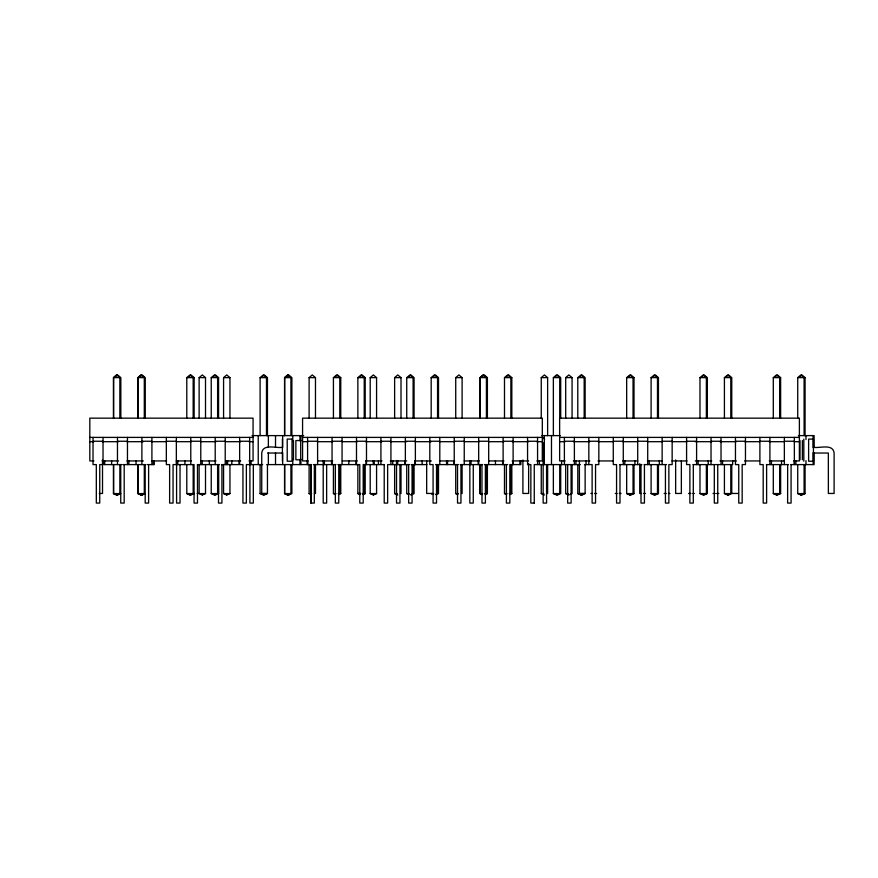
<?xml version="1.0" encoding="UTF-8"?>
<svg xmlns="http://www.w3.org/2000/svg" width="878" height="878" viewBox="0 0 878 878"><rect width="100%" height="100%" fill="white"/><g stroke="black" fill="none" stroke-linecap="round" stroke-linejoin="round"><path stroke-width="1.32" d="M119.858 418.082L119.858 377.628L116.697 374.928L113.602 377.628L113.602 418.082M199.13 418.082L199.13 377.628L202.302 374.928L205.507 377.628L205.507 418.082M223.572 418.082L223.572 377.628L226.733 374.928L229.948 377.628L229.948 418.082M309.1 418.082L309.1 377.628L312.272 374.928L315.476 377.628L315.476 418.082M370.198 418.082L370.198 377.628L373.359 374.928L376.574 377.628L376.574 418.082M394.628 418.082L394.628 377.628L397.8 374.928L401.005 377.628L401.005 418.082M455.726 418.082L455.726 377.628L458.898 374.928L462.102 377.628L462.102 418.082M541.254 418.082L541.254 377.628L544.426 374.928L547.631 377.628L547.631 435.609M565.695 418.082L565.695 377.628L568.856 374.928L572.072 377.628L572.072 418.082M113.481 418.082L113.481 377.628L116.697 374.928M116.05 376.278L117.652 374.928L120.824 377.628L120.824 418.082M137.923 418.082L137.923 377.628L141.128 374.928L142.807 376.278M140.491 376.278L142.093 374.928L145.265 377.628L145.265 418.082M186.794 418.082L186.794 377.628L190.01 374.928L193.171 377.628L193.171 418.082M188.561 376.958L190.965 374.928L194.137 377.628L194.137 418.082M211.236 418.082L211.236 377.628L214.441 374.928L217.612 377.628L217.612 418.082M213.804 376.278L215.406 374.928L218.567 377.628L218.567 418.082M260.107 435.609L260.107 377.628L263.312 374.928L266.484 377.628L266.484 435.609M262.676 376.278L264.278 374.928L267.45 377.628L267.45 435.609M284.549 435.609L284.549 377.628L287.754 374.928L289.433 376.278M287.117 376.278L288.719 374.928L291.88 377.628L291.88 435.609M333.421 418.082L333.421 377.628L336.625 374.928L339.797 377.628L339.797 418.082M335.187 376.958L337.591 374.928L340.763 377.628L340.763 418.082M357.862 418.082L357.862 377.628L361.067 374.928L364.238 377.628L364.238 418.082M360.43 376.278L362.032 374.928L365.193 377.628L365.193 418.082M406.733 418.082L406.733 377.628L409.938 374.928L413.11 377.628L413.11 418.082M409.302 376.278L410.904 374.928L414.076 377.628L414.076 418.082M431.175 418.082L431.175 377.628L434.38 374.928L437.551 377.628L437.551 418.082M433.732 376.278L435.345 374.928L438.506 377.628L438.506 418.082M480.046 418.082L480.046 377.628L483.251 374.928L486.544 377.628M481.813 376.958L484.217 374.928L487.389 377.628L487.389 418.082M504.488 418.082L504.488 377.628L507.693 374.928L510.864 377.628L510.864 418.082M507.045 376.278L508.658 374.928L511.819 377.628L511.819 418.082M553.359 435.609L553.359 377.628L556.564 374.928L559.736 377.628L559.736 418.082M555.928 376.278L557.53 374.928L560.702 377.628L560.702 418.082M577.79 418.082L577.79 377.628L581.006 374.928L584.177 377.628L584.177 418.082M580.358 376.278L581.971 374.928L585.132 377.628L585.132 418.082M626.672 418.082L626.672 377.628L629.877 374.928L633.049 377.628L633.049 418.082M628.439 376.958L630.843 374.928L634.004 377.628L634.004 418.082M651.103 418.082L651.103 377.628L654.319 374.928L657.479 377.628L657.479 418.082M653.671 376.278L655.273 374.928L658.445 377.628L658.445 418.082M699.985 418.082L699.985 377.628L703.19 374.928L706.362 377.628L706.362 418.082M702.554 376.278L704.156 374.928L707.317 377.628L707.317 418.082M724.416 418.082L724.416 377.628L727.632 374.928L730.792 377.628L730.792 418.082M726.984 376.278L728.586 374.928L731.758 377.628L731.758 418.082M773.298 418.082L773.298 377.628L776.503 374.928L779.675 377.628L779.675 418.082M775.054 376.958L777.469 374.928L780.63 377.628L780.63 418.082M797.729 418.082L797.729 377.628L800.945 374.928L804.105 377.628L804.105 435.609M800.297 376.278L801.899 374.928L805.071 377.628L805.071 435.609M119.858 464.594L119.858 493.579L116.675 494.994L113.481 493.579L113.481 464.594M120.824 493.579L117.641 494.994L115.512 494.051M137.923 464.594L137.923 493.579L141.117 494.994L144.299 493.579L144.299 464.594M139.942 494.051L142.071 494.994L145.265 493.579M186.794 464.594L186.794 493.579L189.988 494.994L193.171 493.579L193.171 464.594M211.236 464.594L211.236 493.579L214.43 494.994L217.612 493.579L217.612 464.594M221.925 464.594L221.925 503.072L218.501 503.072L218.501 464.594L218.567 493.579L215.384 494.994L213.255 494.051M284.549 464.594L284.549 493.579L287.743 494.994L290.925 493.579L290.925 464.594M286.568 494.051L288.697 494.994L291.88 493.579L291.88 464.594M338.634 494.523L340.763 493.579L340.763 464.594M363.075 494.523L365.193 493.579L365.193 464.594M410.992 494.523L413.11 493.579L413.11 464.594M410.893 494.994L414.076 493.579L414.076 464.594M435.422 494.523L437.551 493.579L437.551 464.594M436.388 494.523L438.506 493.579L438.506 464.594M485.26 494.523L487.389 493.579L487.389 464.594M509.701 494.523L511.819 493.579L511.819 464.594M559.736 464.594L559.736 493.579L556.553 494.994L553.359 493.579L553.359 464.594M577.79 493.579L580.984 494.994L584.177 493.579L577.79 493.579L577.79 464.594M579.82 494.051L581.949 494.994L585.132 493.579L585.132 464.594M626.672 464.594L626.672 493.579L629.866 494.994L633.049 493.579L633.049 464.594M634.004 464.594L634.004 493.579L630.821 494.994L627.627 493.579M651.103 464.594L651.103 493.579L654.297 494.994L657.479 493.579L657.479 464.594M658.445 464.594L658.445 493.579L655.262 494.994L653.133 494.051M706.362 464.594L706.362 493.579L703.179 494.994L699.985 493.579L699.985 464.594M724.416 464.594L724.416 493.579L727.61 494.994L730.792 493.579L730.792 464.594M726.446 494.051L728.575 494.994L731.758 493.579L731.758 464.594M773.298 464.594L773.298 493.579L776.492 494.994L779.675 493.579L779.675 464.594M780.63 464.594L780.63 493.579L777.447 494.994L774.253 493.579M797.729 464.594L797.729 493.579L800.923 494.994L804.105 493.579L804.105 464.594M805.071 464.594L805.071 493.579L801.888 494.994L799.759 494.051M118.914 494.051L116.785 494.994L113.602 493.579L113.602 464.594M138.033 464.594L138.033 493.579L141.226 494.994L143.355 494.051M199.13 464.594L199.13 493.579L202.313 494.994L205.507 493.579L205.507 464.594M223.572 464.594L223.572 493.579L226.754 494.994L229.948 493.579L229.948 464.594M289.97 494.051L287.841 494.994L284.659 493.579L284.659 464.594M370.198 464.594L370.198 493.579L373.38 494.994L376.574 493.579L376.574 464.594M569.943 494.523L572.072 493.579L572.072 464.594M113.481 377.628L119.858 377.628M137.923 377.628L144.299 377.628L144.299 418.082M186.794 377.628L194.137 377.628M199.13 377.628L205.507 377.628M211.236 377.628L218.567 377.628M223.572 377.628L229.948 377.628M260.107 377.628L266.484 377.628M284.549 377.628L290.925 377.628L290.925 435.609M309.1 377.628L315.476 377.628M333.421 377.628L340.763 377.628M357.862 377.628L365.193 377.628M370.198 377.628L376.574 377.628M394.628 377.628L401.005 377.628M406.733 377.628L413.11 377.628M431.175 377.628L437.551 377.628M455.726 377.628L462.102 377.628M480.046 377.628L487.389 377.628M504.488 377.628L511.819 377.628M541.254 377.628L547.631 377.628M553.359 377.628L559.736 377.628M565.695 377.628L572.072 377.628M577.79 377.628L584.177 377.628M626.672 377.628L634.004 377.628M651.103 377.628L658.445 377.628M699.985 377.628L706.362 377.628M724.416 377.628L730.792 377.628M773.298 377.628L780.63 377.628M797.729 377.628L805.071 377.628M252.041 435.609L303.645 435.609M541.913 435.609L560.34 435.609M798.387 435.609L814.104 435.609L814.104 447.462M89.819 437.398L253.062 437.398M302.57 437.398L542.308 437.398M559.637 437.398L799.386 437.398M93.024 441.25L103.033 441.25M117.465 441.25L127.464 441.25M141.896 441.25L151.905 441.25M166.337 441.25L176.346 441.25M190.778 441.25L200.777 441.25M215.209 441.25L225.218 441.25M239.65 441.25L249.659 441.25M307.574 441.25L317.584 441.25M332.049 441.25L342.058 441.25M356.49 441.25L366.488 441.25M380.92 441.25L390.929 441.25M405.362 441.25L415.371 441.25M429.803 441.25L439.801 441.25M454.233 441.25L464.242 441.25M478.675 441.25L488.684 441.25M503.116 441.25L513.114 441.25M527.546 441.25L537.555 441.25M564.367 441.25L574.366 441.25M588.831 441.25L598.84 441.25M613.272 441.25L623.281 441.25M637.713 441.25L647.712 441.25M662.144 441.25L672.153 441.25M686.585 441.25L696.594 441.25M711.026 441.25L721.025 441.25M735.457 441.25L745.466 441.25M759.898 441.25L769.907 441.25M784.339 441.25L794.338 441.25M89.819 441.689L93.935 441.689M102.166 441.689L118.629 441.689M126.86 441.689L143.323 441.689M151.554 441.689L166.644 441.689M176.237 441.689L191.327 441.689M200.93 441.689L216.021 441.689M225.624 441.689L240.715 441.689M248.946 441.689L253.062 441.689M302.57 441.689L308.046 441.689M317.638 441.689L332.707 441.689M342.299 441.689L357.368 441.689M365.588 441.689L382.029 441.689M390.249 441.689L406.69 441.689M414.899 441.689L431.339 441.689M439.56 441.689L454.628 441.689M464.221 441.689L479.289 441.689M488.881 441.689L503.95 441.689M512.17 441.689L528.611 441.689M536.831 441.689L542.308 441.689M559.637 441.689L565.125 441.689M573.345 441.689L589.786 441.689M597.995 441.689L613.074 441.689M622.656 441.689L637.724 441.689M647.316 441.689L662.385 441.689M671.977 441.689L687.046 441.689M695.266 441.689L711.707 441.689M719.927 441.689L736.368 441.689M744.588 441.689L759.657 441.689M769.249 441.689L784.317 441.689M793.91 441.689L799.386 441.689M282.409 447.297C276.438 448.559 263.082 443.269 261.743 452.861L261.743 493.458L267.472 493.458M813.434 447.297C819.404 448.559 832.761 443.269 834.1 452.861L834.1 493.458L828.371 493.458L828.349 453.048L813.434 453.026M267.68 453.026L282.409 453.026M93.935 460.939L89.819 460.939L89.819 418.158L253.062 418.158L253.062 460.939L248.946 460.939M102.166 460.939L118.629 460.939M126.86 460.939L143.323 460.939M151.554 460.939L166.644 460.939M176.237 460.939L191.327 460.939M200.93 460.939L216.021 460.939M225.624 460.939L240.715 460.939M308.046 460.939L302.57 460.939L302.57 418.158L542.308 418.158L542.308 460.939L536.831 460.939M317.638 460.939L332.707 460.939M342.299 460.939L357.368 460.939M365.588 460.939L382.029 460.939M390.249 460.939L406.69 460.939M414.899 460.939L431.339 460.939M439.56 460.939L454.628 460.939M464.221 460.939L479.289 460.939M488.881 460.939L503.95 460.939M512.17 460.939L528.611 460.939M565.125 460.939L559.637 460.939L559.637 418.158L799.386 418.158L799.386 460.939L793.91 460.939M573.345 460.939L589.786 460.939M597.995 460.939L613.074 460.939M622.656 460.939L637.724 460.939M647.316 460.939L662.385 460.939M671.977 460.939L687.046 460.939M695.266 460.939L711.707 460.939M719.927 460.939L736.368 460.939M744.588 460.939L759.657 460.939M769.249 460.939L784.317 460.939M121.735 464.594L104.449 464.594L104.449 460.643M122.931 464.594L145.869 464.594M147.361 464.594L154.287 464.594L154.287 460.643M176.588 464.594L194.06 464.594L194.06 503.072L197.484 503.072L197.484 464.594M197.429 464.594L219.478 464.594M221.64 464.594L238.981 464.594L238.981 460.643M249.901 464.594L262.654 464.594M266.791 464.594L311.646 464.594M313.556 464.594L335.967 464.594M337.876 464.594L359.782 464.594L359.782 503.072L363.207 503.072L363.207 464.594L384.41 464.594M409.28 464.594L387.637 464.594L387.637 503.072L384.213 503.072L384.213 464.594M411.189 464.594L426.917 464.594M435.62 464.594L458.272 464.594M460.182 464.594L482.593 464.594M484.502 464.594L507.671 464.594M527.546 464.594L530.872 464.594L530.839 503.072L534.296 503.072M580.347 464.594L534.263 464.594L534.263 503.072M584.474 464.594L592.123 464.594L592.123 503.072L595.547 503.072L595.547 464.594L598.84 464.594L598.84 437.398M619.791 464.594L641.851 464.594M644.232 464.594L666.512 464.594M693.104 464.594L715.394 464.594M716.349 464.594L732.669 464.594L732.669 460.643M766.417 464.594L788.466 464.594M790.858 464.594L814.104 464.594L814.104 452.73M99.291 493.458L102.517 493.458L102.517 459.94M192.973 493.458L194.488 493.458M197.243 493.458L198.746 493.458M357.928 493.458L360.737 493.458M362.91 493.458L363.701 493.458M432.448 493.458L426.675 493.458L426.675 460.972M585.176 493.458L579.403 493.458L579.403 460.972M590.861 493.458L592.365 493.458M594.56 493.458L596.623 493.458M615.291 493.458L617.08 493.458M619.275 493.458L621.064 493.458M641.522 493.458L639.733 493.458L639.733 463.825M643.717 493.458L645.506 493.458M664.174 493.458L666.237 493.458M668.432 493.458L669.936 493.458M688.604 493.458L690.821 493.458M692.994 493.458L694.377 493.458M713.046 493.458L715.252 493.458M716.602 493.458L718.819 493.458M732.142 493.458L737.915 493.458M113.481 493.579L119.858 493.579M137.923 493.579L144.299 493.579M186.794 493.579L194.137 493.579L190.954 494.994L187.76 493.579M199.13 493.579L205.507 493.579M211.236 493.579L218.567 493.579M223.572 493.579L229.948 493.579M260.107 493.579L266.484 493.579L263.301 494.994L260.107 493.579L260.107 464.594M284.549 493.579L290.925 493.579M309.1 464.594L309.1 493.579L311.646 493.579M333.421 464.594L333.421 493.579L335.967 493.579M338.206 493.579L340.763 493.579M357.862 464.594L357.862 493.579L360.408 493.579M362.647 493.579L365.193 493.579M370.198 493.579L376.574 493.579M394.628 464.594L394.628 493.579L397.185 493.579M406.733 464.594L406.733 493.579L409.28 493.579M433.721 493.579L431.175 493.579L433.304 494.523M455.726 464.594L455.726 493.579L458.272 493.579M480.046 464.594L480.046 493.579L482.593 493.579M484.832 493.579L487.389 493.579M504.488 464.594L504.488 493.579L507.034 493.579M509.273 493.579L511.819 493.579M541.254 464.594L541.254 493.579L543.811 493.579M553.359 493.579L559.736 493.579M565.695 464.594L565.695 493.579L568.242 493.579M626.672 493.579L634.004 493.579M651.103 493.579L658.445 493.579M699.985 493.579L706.362 493.579M724.416 493.579L730.792 493.579M773.298 493.579L780.63 493.579M797.729 493.579L805.071 493.579M310.9 503.072L310.9 464.594L310.867 503.072L314.324 503.072L314.324 464.594M702.005 494.051L704.134 494.994L707.317 493.579L707.317 464.594M555.379 494.051L557.508 494.994L560.702 493.579L560.702 464.594M504.488 493.579L506.606 494.523M480.046 493.579L482.176 494.523M406.733 493.579L408.863 494.523M357.862 493.579L359.991 494.523M333.421 493.579L335.55 494.523M262.138 494.051L264.267 494.994L267.45 493.579L267.45 464.594M565.695 493.579L568.878 494.994M541.254 493.579L544.437 494.994M482.285 494.523L480.167 493.579L480.167 464.594M455.726 493.579L457.844 494.523M394.628 493.579L397.811 494.994M309.1 493.579L311.218 494.523M290.925 377.628L287.754 374.928L284.659 377.628L284.659 435.609M144.299 377.628L141.128 374.928L138.033 377.628L138.033 418.082M542.736 437.398L544.656 439.329M813.138 435.609L813.138 447.462M813.138 452.73L813.138 464.594M805.982 435.609L805.982 439.56M805.982 460.643L805.982 464.594M803.82 439.099L803.82 461.224M802.371 440.536L802.371 459.776M800.923 493.579L800.923 494.994M799.968 440.536L799.968 459.776M795.863 460.643L795.863 464.594M794.37 460.5L794.37 464.594L794.338 437.398M791.078 464.594L791.078 503.072L787.621 503.072L787.654 464.594M784.339 437.398L784.372 464.594M781.541 460.643L781.541 464.594M776.492 493.579L776.492 494.994M771.422 460.643L771.422 464.594M769.907 437.398L769.907 464.594M766.615 464.594L766.615 503.072L763.191 503.072L763.191 464.594L759.898 464.594L759.898 437.398M745.466 437.398L745.466 464.594L742.173 464.594L742.173 503.072L738.749 503.072L738.749 464.594L735.457 464.594L735.457 437.398M728.575 493.579L728.575 494.994M727.61 493.579L727.61 494.994M722.55 460.643L722.55 464.594M721.025 437.398L721.025 464.594M717.743 464.594L717.743 503.072L714.308 503.072L714.308 464.594M711.026 437.398L711.026 464.594M708.228 460.643L708.228 464.594M698.109 460.643L698.109 464.594M696.594 437.398L696.594 464.594M693.302 464.594L693.302 503.072L689.878 503.072L689.878 464.594L686.585 464.594L686.585 437.398M681.361 460.983L681.361 493.458L675.643 493.458L675.643 459.94M672.153 437.398L672.153 464.594L668.86 464.594L668.86 503.072L665.436 503.072L665.436 464.594M662.144 437.398L662.144 464.594M659.356 460.643L659.356 464.594M654.297 493.579L654.297 494.994M649.237 460.643L649.237 464.594M647.712 437.398L647.712 464.594M644.43 464.594L644.43 503.072L640.995 503.072L640.995 464.594M637.713 437.398L637.713 464.594M634.915 460.643L634.915 464.594M629.866 493.579L629.866 494.994M624.796 460.643L624.796 464.594M623.281 437.398L623.281 464.594M619.989 464.594L619.989 503.072L616.565 503.072L616.565 464.594L613.272 464.594L613.272 437.398M588.831 437.398L588.831 464.594M586.043 460.643L586.043 464.594M581.949 493.579L581.949 494.994M580.984 493.579L580.984 494.994M575.924 460.643L575.924 464.594M574.366 437.398L574.399 464.594M571.084 464.594L571.117 503.072L567.66 503.072L567.66 464.594M564.367 437.398L564.4 464.594M561.602 460.643L561.602 464.594M551.483 435.609L551.483 464.594M547.631 464.594L547.631 493.579M546.577 464.594L546.577 503.072L543.153 503.072L543.153 442.753M544.327 435.609L544.327 464.594M539.388 460.643L539.388 464.594M537.555 437.398L537.588 464.594M528.633 463.683L528.633 493.458L522.904 493.458L522.904 459.94M527.546 437.398L527.579 464.594M520.852 460.643L520.852 464.594L509.822 464.594L509.822 503.072L506.397 503.072L506.397 464.594M519.886 460.643L519.886 464.594M513.114 437.398L513.114 464.594M512.73 460.643L512.73 464.594M510.864 464.594L510.864 493.579M503.116 437.398L503.116 464.594M502.611 460.643L502.611 464.594M495.455 460.643L495.455 464.594M488.684 437.398L488.684 464.594M486.423 418.082L486.423 377.628L483.251 374.928L480.167 377.628L480.167 418.082M486.423 464.594L486.423 493.579M485.391 464.594L485.391 503.072L481.967 503.072L481.967 464.594M478.675 437.398L478.675 464.594M478.17 460.643L478.17 464.594M473.264 464.594L473.264 503.072L469.84 503.072L469.84 460.698M471.014 460.643L471.014 464.594M464.242 437.398L464.242 464.594M462.102 464.594L462.102 493.579M460.95 464.594L460.95 503.072L457.526 503.072L457.526 464.594M454.233 437.398L454.233 464.594M453.849 460.643L453.849 464.594M447.539 460.643L447.539 464.594M446.573 460.643L446.573 464.594M439.801 437.398L439.801 464.594M436.52 464.594L436.52 503.072L433.084 503.072L433.084 464.594L429.803 464.594L429.803 437.398M422.142 460.643L422.142 464.594M415.371 437.398L415.371 464.594M414.987 460.643L414.987 464.594M412.078 464.594L412.078 503.072L408.654 503.072L408.654 464.594M405.362 437.398L405.362 464.594M404.857 460.643L404.857 464.594M401.005 464.594L401.005 493.579M399.951 464.594L399.951 503.072L396.527 503.072L396.527 460.5M397.701 460.643L397.701 464.594M392.762 460.643L392.762 464.594M390.929 437.398L390.929 464.594M380.92 437.398L380.92 464.594M378.44 460.643L378.44 464.594M374.226 460.643L374.226 464.594M373.38 493.579L373.38 494.994M373.26 460.643L373.26 464.594M366.488 437.398L366.488 464.594M366.104 460.643L366.104 464.594M364.238 464.594L364.238 493.579M356.49 437.398L356.49 464.594M355.985 460.643L355.985 464.594M348.829 460.643L348.829 464.594M342.058 437.398L342.058 464.594M339.797 464.594L339.797 493.579M338.765 464.594L338.765 503.072L335.341 503.072L335.341 464.594M332.049 437.398L332.049 464.594M331.544 460.643L331.544 464.594M326.638 464.594L326.638 503.072L323.214 503.072L323.214 460.698M324.388 460.643L324.388 464.594M317.584 437.398L317.616 464.594M315.476 464.594L315.476 493.579M307.607 460.5L307.607 464.594L307.574 437.398M307.223 460.643L307.223 464.594M300.913 435.609L300.913 440.877M300.913 459.326L300.913 464.594M299.958 435.609L299.958 440.877M299.958 459.326L299.958 464.594M293.471 440.536L293.471 459.776M292.791 435.609L292.791 440.877M292.791 459.326L292.791 464.594M288.697 493.579L288.697 494.994M287.743 493.579L287.743 494.994M282.672 435.609L282.672 447.462M282.672 452.73L282.672 464.594M282.409 439.099L282.409 461.224M275.516 435.609L275.516 447.462M275.516 452.73L275.516 464.594M268.361 435.609L268.361 447.462M268.361 452.73L268.361 464.594M258.231 435.609L258.231 464.594M253.325 464.594L253.325 503.072L249.901 503.072L249.901 460.5M251.075 460.643L251.075 464.594M249.659 437.398L249.659 464.594L246.367 464.594L246.367 503.072L242.943 503.072L242.943 464.594L239.65 464.594L239.65 437.398M231.814 460.643L231.814 464.594M227.6 460.643L227.6 464.594M226.754 493.579L226.754 494.994M226.645 460.643L226.645 464.594M225.218 437.398L225.218 464.594M215.209 437.398L215.209 464.594M214.43 493.579L214.43 494.994M209.359 460.643L209.359 464.594M202.313 493.579L202.313 494.994M202.203 460.643L202.203 464.594M200.777 437.398L200.777 464.594M190.778 437.398L190.778 464.594M189.988 493.579L189.988 494.994M184.918 460.643L184.918 464.594M180.023 464.594L180.023 503.072L176.588 503.072L176.588 460.698M177.762 460.643L177.762 464.594M176.346 437.398L176.346 464.594L173.054 464.594L173.054 503.072L169.63 503.072L169.63 464.594L166.337 464.594L166.337 437.398M153.332 460.643L153.332 464.594M151.905 437.398L151.905 464.594M148.612 464.594L148.612 503.072L145.188 503.072L145.188 464.594M142.071 493.579L142.071 494.994M141.896 437.398L141.896 464.594M141.117 493.579L141.117 494.994M136.046 460.643L136.046 464.594M128.89 460.643L128.89 464.594M127.464 437.398L127.464 464.594M124.182 464.594L124.182 503.072L120.747 503.072L120.747 464.594M117.465 437.398L117.465 464.594M111.616 460.643L111.616 464.594M104.57 460.643L104.57 464.594M103.033 437.398L103.033 464.594L99.741 464.594L99.741 503.072L96.317 503.072L96.317 464.594L93.024 464.594L93.024 437.398M292.023 439.099L287.216 439.099L287.216 461.224L292.023 461.224L292.023 439.099M813.434 439.099L808.627 439.099L808.627 461.224L813.434 461.224L813.434 439.099M300.682 440.536L295.875 440.536L295.875 459.776L300.682 459.776L300.682 440.536"/></g></svg>
